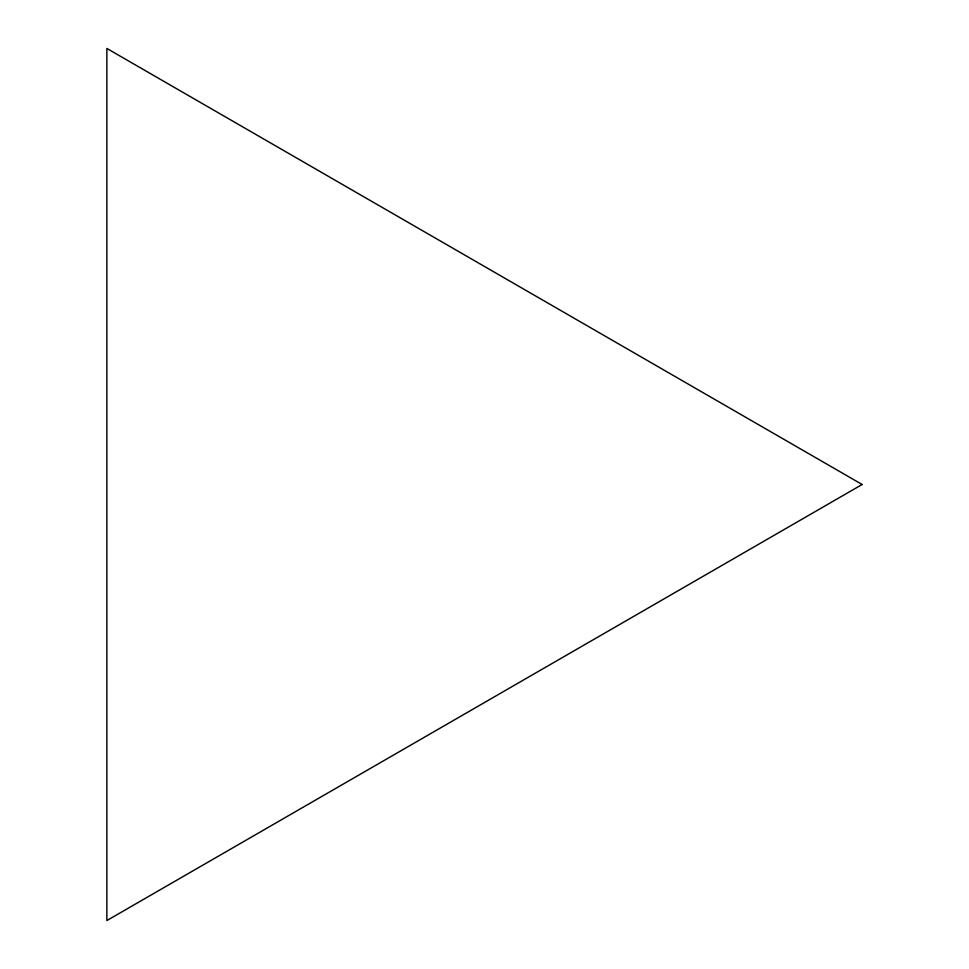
<?xml version="1.0" encoding="UTF-8"?>
<svg xmlns="http://www.w3.org/2000/svg" width="969" height="969" viewBox="0 0 969 969"><rect width="100%" height="100%" fill="white"/><g stroke="black" fill="none" stroke-linecap="round" stroke-linejoin="round"><path stroke-width="1.45" d="M862.131 484.5L106.869 920.55L106.869 48.45L862.131 484.5"/></g></svg>
